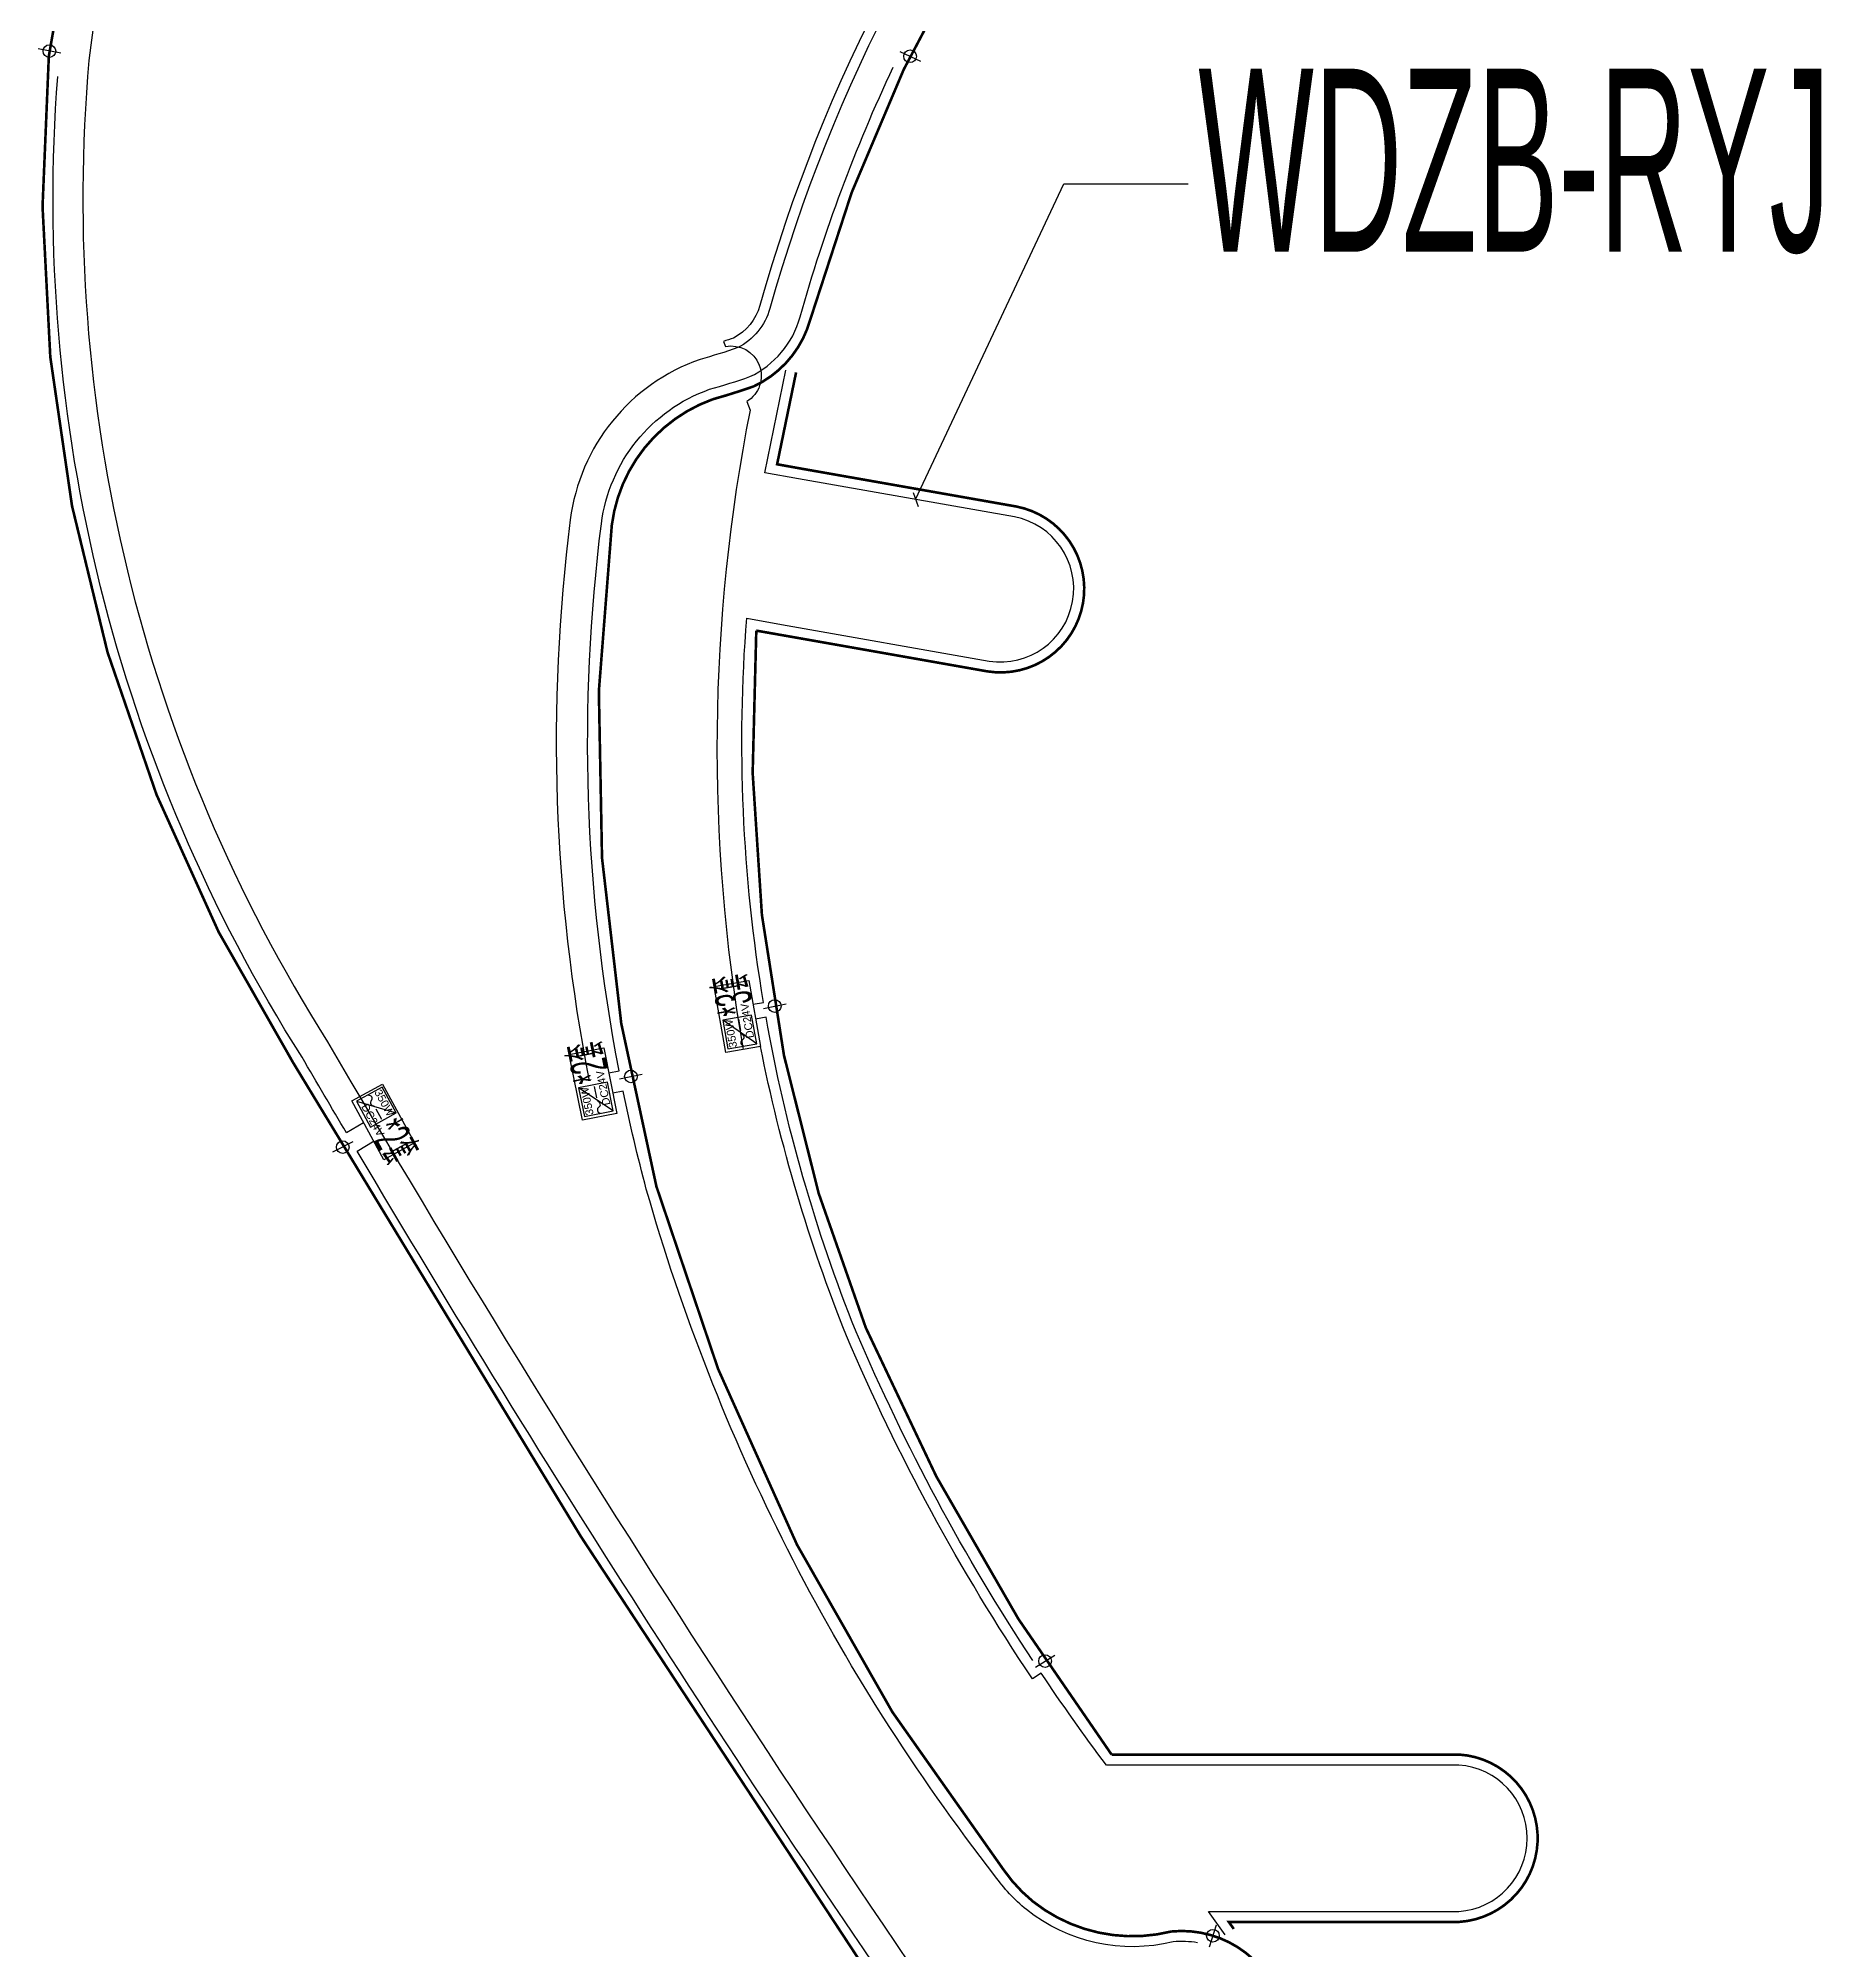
# Model space of a CAD drawing. Header units: inches. Extents: x -187843 to 1582678, y -554589 to 1835338.
# Drawn here: x 1234362 to 1268374, y -416867 to -380317 of the extents above; entities that cross this region are included whole.
import ezdxf
from ezdxf import colors
from ezdxf.entities.mleader import LeaderData, LeaderLine
from ezdxf.lldxf.tags import DXFTag
from ezdxf.math import Vec2, Vec3

# ---------------------------------------------------------------- set-up
doc = ezdxf.new("R2010")
doc.units = ezdxf.units.IN
doc.header["$MEASUREMENT"] = 0
doc.layers.get('0').update_dxf_attribs({"color": 253})
for name, color, linetype in [('0-LIGHT-TXT', 90, 'Continuous'), ('0-SL01', 1, 'Continuous'), ('0-开关电源', 3, 'Continuous'), ('LT-220V', 5, 'Continuous'), ('LT-24V', 4, 'Continuous')]:
    doc.layers.add(name, color=color, linetype=linetype)
doc.styles.add('SMDEI', font='smsim.shx', dxfattribs={"width": 0.75, "bigfont": 'smfs.shx'})
doc.styles.get("Standard").update_dxf_attribs({"font": 'arial.ttf'})
tags = doc.linetypes.add('SL01_LINE', pattern='A,0.3,-0.3,["SL01",Standard,S=0.2,R=-0.1,X=-0.1,Y=-0.1],-1.2', length=1.8).pattern_tags.tags
tags[6] = DXFTag(74, 10)

# ---------------------------------------------------------------- blocks, each defined once
blk = doc.blocks.new('LEDDR01')
at = {"layer": '0-开关电源'}
for p, q in [((-224, 0), (224, 448)), ((19, 205), (198, 205))]:
    blk.add_line(p, q, dxfattribs=at)
blk.add_lwpolyline([(-224, 0), (224, 0), (224, 448), (-224, 448)], close=True, dxfattribs=at)
for centre, start, end in [((-171, 187), 19.4712, 160.5288), ((-81, 219), 199.4712, 340.5288)]:
    blk.add_arc(centre, 47.5, start, end, dxfattribs=at)
at = {"color": 3}
for s, p in [('350W', (-219, 302)), ('DC24V', (-122, 21))]:
    blk.add_text(s, height=120, dxfattribs=at).set_placement(p)
blk = doc.blocks.new('分割')
at = {"layer": 'LT-220V'}
blk.add_lwpolyline([(-168, 141), (166, -144)], dxfattribs=at)
blk.add_circle((0, 0), 121, dxfattribs=at)
blk = doc.blocks.new('_Oblique')
at = {"color": 0, "linetype": 'ByBlock', "lineweight": -2}
blk.add_line((-0.5, -0.5), (0.5, 0.5), dxfattribs=at)

msp = doc.modelspace()

# ---------------------------------------------------------------- linework, layer by layer
at = {"layer": '0-LIGHT-TXT', "color": 7}
for points in [[(1247510, -399711), (1247291, -398450), (1247953, -398335), (1248172, -399596)], [(1244770, -401006), (1244518, -399751), (1245177, -399619), (1245429, -400874)], [(1240947, -400315), (1241559, -401439), (1240969, -401760), (1240357, -400636)]]:
    msp.add_lwpolyline(points, close=True, dxfattribs=at)
at = {"layer": '0-SL01', "linetype": 'SL01_LINE', "const_width": 50}
for points in [[(1256705, -426470, -0.026895), (1239237, -399905, -0.164762), (1234565, -380660, -0.148101), (1242071, -363746, 0.377535)], [(1261757, -422541, -0.008338), (1257849, -417333, 0.266773), (1256031, -416517, -0.232854), (1253384, -415943, -0.070922), (1252819, -415331, -0.096355), (1246184, -402272, -0.097076), (1245331, -389626, -0.281954), (1247259, -387221, 0.016799), (1248046, -386973, 0.218697), (1249125, -385700, -0.106904), (1255044, -374480, -0.105981)], [(1248540, -391722), (1252512, -392423, 0.984142), (1253068, -389271), (1248935, -388543)], [(1255434, -413134), (1254888, -413134, -0.059771), (1250188, -404973, -0.113895), (1248094, -391644), (1248540, -391722)], [(1257682, -416334), (1261536, -416334, 0.9375), (1261536, -413134), (1255434, -413134)]]:
    msp.add_lwpolyline(points, format="xyb", dxfattribs=at)
for points in [[(1248935, -388543), (1248492, -388463), (1248855, -386706)], [(1257225, -416468), (1257129, -416334), (1257682, -416334)]]:
    msp.add_lwpolyline(points, dxfattribs=at)
at = {"layer": 'LT-220V'}
for points in [[(1328996, -257682), (1327782, -257929), (1326997, -261353), (1296999, -254204, 0.104873), (1287579, -307178), (1287246, -307190, 0.059777), (1291294, -334181, -0.418072), (1284418, -346421, 0.000621), (1281500, -347369), (1255464, -355829, 0.022602), (1252873, -356810, 0.108266), (1242785, -364103, 0.149711), (1235332, -380741, 0.164767), (1239895, -399504, 0.024072), (1255355, -423310)], [(1288993, -302603, 0.063452), (1293056, -334488, 0.007036), (1294002, -337939), (1293428, -338104), (1294144, -340492), (1294714, -340314, 0.003261), (1295217, -341895, 0.017921), (1298341, -350454), (1297573, -364985, -0.001773), (1297260, -364998, -0.062783), (1286244, -364058, 0.06622), (1277717, -362974, 0.090833), (1266820, -365080, 0.05538), (1260795, -368238, 0.069069), (1254490, -373896, 0.107654), (1248355, -385484, -0.211045), (1247739, -386233, -0.01644), (1247018, -386458, 0.284249), (1244537, -389525, 0.08002), (1244897, -400253, -0.08002)], [(1288793, -302603, 0.063452), (1292863, -334538, 0.006643), (1293755, -337802), (1293178, -337968), (1294010, -340743), (1294583, -340565, 0.002868), (1295026, -341957, 0.017833), (1298139, -350488), (1297383, -364793, -0.000745), (1297252, -364798, -0.062756), (1286290, -363863, 0.066186), (1277716, -362774, 0.090836), (1266747, -364894, 0.05538), (1260684, -368072, 0.069069), (1254338, -373767, 0.107654), (1248162, -385430, -0.207746), (1247660, -386049, -0.004566), (1247465, -386114), (1247503, -386213, -0.84342), (1247911, -387265), (1247974, -387428, 0.092222), (1247841, -399653, -0.092222)]]:
    msp.add_lwpolyline(points, format="xyb", dxfattribs=at)
at = {"layer": 'LT-24V', "color": 4}
for points in [[(1240585, -401056), (1240258, -401249, -0.001421), (1239407, -399801, -0.161654), (1234734, -381051)], [(1245273, -400097), (1245470, -400059, -0.079411), (1245132, -389600, -0.282601), (1247198, -387030, 0.016741), (1247970, -386788, 0.217294), (1248933, -385646, -0.042279), (1250714, -380868)], [(1248032, -398789), (1248232, -398754, -0.061092), (1247911, -391408), (1248575, -391525), (1252545, -392225, 0.983056), (1253031, -389468), (1248900, -388739), (1248255, -388624), (1248659, -386666)], [(1253382, -411338, -0.04501), (1250003, -405049, -0.051918), (1248281, -399036), (1248081, -399071)], [(1257062, -416584), (1256740, -416134), (1257682, -416134), (1261529, -416134, 0.933333), (1261529, -413334), (1255434, -413334), (1254788, -413334, -0.013557), (1253541, -411577), (1253375, -411688, -0.046834), (1249818, -405126, -0.046391), (1248175, -399595)], [(1256534, -416733, 0.065508), (1256065, -416715, -0.231734), (1253259, -416099, -0.07055), (1252658, -415450, -0.096329), (1245991, -402325, -0.014525), (1245548, -400451), (1245349, -400490)], [(1252035, -419604, -0.018115), (1240461, -401594), (1240789, -401400)]]:
    msp.add_lwpolyline(points, format="xyb", dxfattribs=at)

# ---------------------------------------------------------------- block references
at = {"layer": '0-开关电源', "color": 3, "xscale": 1.25, "yscale": 1.25, "zscale": 1.25}
for p, rotation in [((1248053, -399270), 99.88520890188498), ((1245301, -400552), 101.35152424512), ((1240584, -400889), 298.5709343219275)]:
    msp.add_blockref('LEDDR01', p, dxfattribs=dict(at, rotation=rotation))
at = {"layer": 'LT-220V'}
for p, rotation in [((1234577, -380564), 209.3932287673914), ((1251035, -380661), 14.87804018187653), ((1248447, -398822), 51.9436693743867), ((1245695, -400169), 51.9436693743867), ((1240186, -401520), 247.5610703600454), ((1253617, -411346), 71.68881071077706), ((1256826, -416598), 112.7447582622872)]:
    msp.add_blockref('分割', p, dxfattribs=dict(at, rotation=rotation))

# ---------------------------------------------------------------- texts
at = {"layer": '0-LIGHT-TXT', "color": 7, "style": 'SMDEI', "width": 0.5}
msp.add_text('WDZB-RYJY2*4 JDG20 SCE/WC', height=3500, dxfattribs=at).set_placement((1256547, -384398))
for s, rotation, p in [('*3套', 99.8852, (1248056, -398929)), ('*2套', 101.3515, (1245296, -400211)), ('*2套', 298.5709, (1240681, -401231))]:
    msp.add_text(s, height=700, rotation=rotation, dxfattribs=at).set_placement(p)

# ---------------------------------------------------------------- leaders
at = {"layer": '0-LIGHT-TXT', "color": 7}
ml = msp.add_multileader_mtext('Standard', dxfattribs=at)
ml.set_content('', color=7)
ml.set_leader_properties()
ml.set_arrow_properties(name='OBLIQUE')
ml.build(insert=Vec2(0, 0))
ml.multileader.update_dxf_attribs({"text_right_attachment_type": 6, "dogleg_length": 0.36, "arrow_head_size": 200})
ctx = ml.context
ctx.base_point, ctx.char_height, ctx.arrow_head_size, ctx.landing_gap_size, ctx.plane_origin = Vec3(1256351, -383103), 0.18, 200, 0.09, Vec3(1251389, -388475)
ctx.right_attachment = 6
notes = []
notes.append((ctx, [(0, (1, 1, 0), (1253977, -383103), (1, 0), 2375, [(0, [(1251141, -389135)], 0, [])])]))
ctx.mtext.insert, ctx.mtext.flow_direction = Vec3(1256351, -383103), 5
for ctx, leaders in notes:
    for number, flags, end, landing, length, lines in leaders:
        leader = LeaderData()
        leader.index, (leader.has_last_leader_line, leader.has_dogleg_vector, leader.attachment_direction) = number, flags
        leader.last_leader_point, leader.dogleg_vector, leader.dogleg_length = Vec3(end), Vec3(landing), length
        for number, points, colour, breaks in lines:
            line = LeaderLine()
            line.index, line.vertices, line.color, line.breaks = number, Vec3.list(points), colors.encode_raw_color(colour), breaks
            leader.lines.append(line)
        ctx.leaders.append(leader)

doc.saveas('drawing.dxf')
